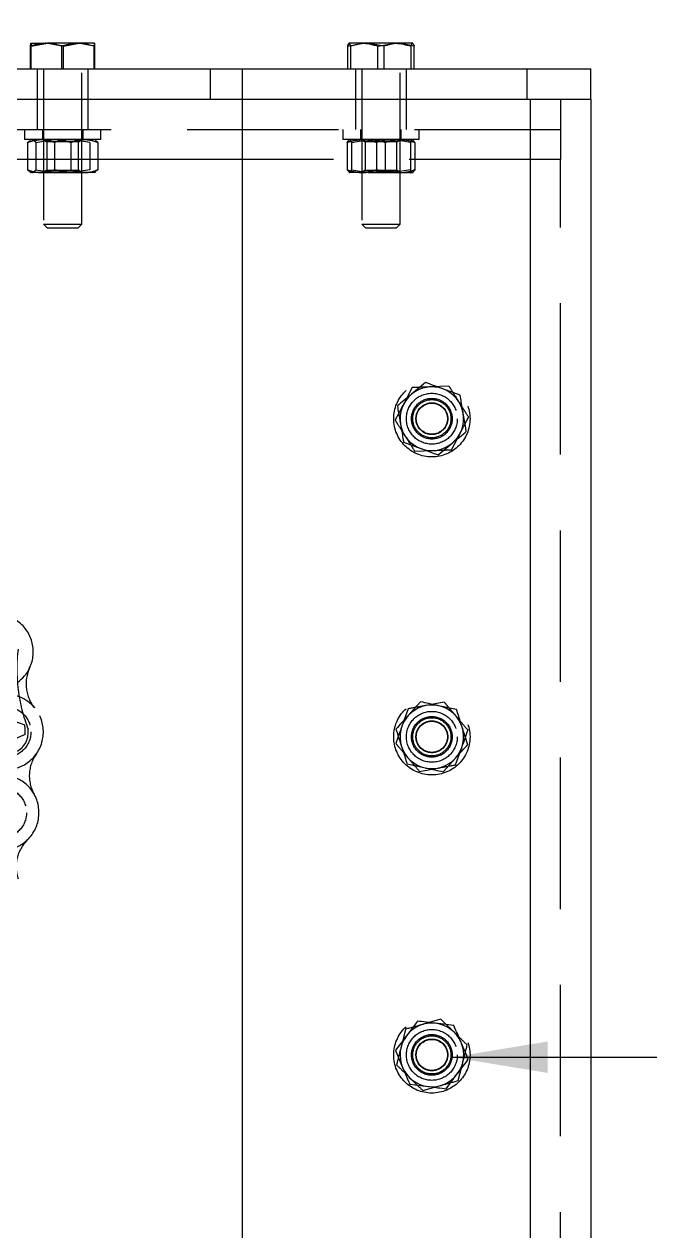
# Model space of a CAD drawing. Header units: metres. Extents: x 0 to 21025, y 0 to 14850.
# Drawn here: x 12548 to 12876, y 8087 to 8720 of the extents above; entities that cross this region are included whole.
import ezdxf

# ---------------------------------------------------------------- set-up
doc = ezdxf.new("R2010")
doc.units = ezdxf.units.M
doc.header["$LTSCALE"] = 25
doc.linetypes.add('HIDDEN2', pattern=[4.7625, 3.175, -1.5875])
doc.linetypes.add('PHANTOM', pattern=[63.5, 31.75, -6.35, 6.35, -6.35, 6.35, -6.35])
for name, color, linetype in [('SDM', 7, 'Continuous'), ('SL4', 4, 'Continuous'), ('SRE', 2, 'PHANTOM'), ('ST1', 7, 'HIDDEN2')]:
    doc.layers.add(name, color=color, linetype=linetype)
doc.styles.add('ROMANS', font='ROMANS.SHX')
doc.dimstyles.new('25___1-25', dxfattribs={"dimscale": 25, "dimtxt": 2.5, "dimasz": 2, "dimexe": 1.5, "dimexo": 1, "dimgap": 0.5, "dimtad": 1, "dimzin": 12, "dimtxsty": 'ROMANS', "dimcen": 0, "dimclrd": 256, "dimclre": 256, "dimclrt": 3, "dimazin": 3, "dimtfac": 1, "dimtmove": 0, "dimatfit": 0, "dimfxl": 1, "dimlwd": -1, "dimlwe": -1, "dimarcsym": 0})

msp = doc.modelspace()

# ---------------------------------------------------------------- linework, layer by layer
at = {"layer": 'SL4'}
for p, q in [((12551.306, 8696.181), (12551.306, 8708.026)), ((12551.504, 8709.514), (12551.501, 8709.512)), ((12551.508, 8709.514), (12560.142, 8709.514)), ((12551.71, 8708.026), (12560.142, 8709.514)), ((12551.71, 8696.181), (12551.71, 8708.026)), ((12576.805, 8709.514), (12560.142, 8709.514)), ((12568.575, 8708.026), (12576.805, 8709.514)), ((12568.575, 8696.181), (12568.575, 8708.026)), ((12584.834, 8709.514), (12576.805, 8709.514)), ((12584.841, 8709.512), (12584.838, 8709.514)), ((12585.036, 8696.181), (12585.036, 8708.026)), ((12717.415, 8708.026), (12725.311, 8709.514)), ((12717.415, 8696.181), (12717.415, 8708.026)), ((12718.171, 8709.514), (12718.111, 8709.48)), ((12741.917, 8709.514), (12725.311, 8709.514)), ((12733.206, 8708.026), (12741.917, 8709.514)), ((12733.206, 8696.181), (12733.206, 8708.026)), ((12751.444, 8709.514), (12741.917, 8709.514)), ((12750.629, 8696.181), (12750.629, 8708.026)), ((12751.564, 8709.48), (12751.504, 8709.514)), ((12752.26, 8696.181), (12752.26, 8708.026)), ((12128.171, 8696.181), (12645.638, 8696.181)), ((12645.638, 8680.306), (12645.638, 8696.181)), ((12645.638, 8696.181), (12662.304, 8696.181)), ((12662.304, 8680.306), (12662.304, 8696.181)), ((12662.304, 8696.181), (12811.504, 8696.181)), ((12811.504, 8680.306), (12811.504, 8696.181)), ((12811.504, 8696.181), (12844.838, 8696.181)), ((12844.838, 8680.306), (12844.838, 8696.181)), ((12044.362, 8680.306), (12645.638, 8680.306)), ((12128.171, 8680.306), (12645.638, 8680.306)), ((12645.638, 8680.306), (12662.296, 8680.306)), ((12662.296, 7866.973), (12662.296, 8680.306)), ((12662.296, 8680.306), (12813.088, 8680.306)), ((12813.088, 7866.973), (12813.088, 8680.306)), ((12813.088, 8680.306), (12844.838, 8680.306)), ((12844.838, 8680.306), (12844.838, 7866.973)), ((12662.296, 8648.556), (12032.081, 8648.556)), ((12758.261, 8531.809), (12750.858, 8525.662)), ((12776.311, 8525.133), (12767.286, 8528.471)), ((12746.698, 8500.546), (12755.723, 8497.208)), ((12764.747, 8493.87), (12772.151, 8500.016)), ((12755.633, 8364.5), (12749.165, 8357.376)), ((12774.441, 8360.421), (12765.037, 8362.461)), ((12767.376, 8327.845), (12773.844, 8334.969)), ((12748.568, 8331.924), (12757.972, 8329.885)), ((12753.944, 8197.204), (12748.171, 8189.506)), ((12773.051, 8194.902), (12763.498, 8196.053)), ((12769.064, 8161.808), (12774.838, 8169.506)), ((12749.957, 8164.11), (12759.511, 8162.959))]:
    msp.add_line(p, q, dxfattribs=at)
for centre, start, end in [((12761.504, 8512.839), 69.702152, 129.702152), ((12761.504, 8512.839), 129.702152, 189.702152), ((12761.504, 8512.839), 9.702152, 69.702152), ((12761.504, 8512.839), 309.702152, 9.702152), ((12761.504, 8512.839), 189.702152, 249.702152), ((12761.504, 8512.839), 249.702152, 309.702152), ((12761.504, 8346.173), 77.763442, 137.763442), ((12761.504, 8346.173), 17.763442, 77.763442), ((12761.504, 8346.173), 137.763442, 197.763442), ((12761.504, 8346.173), 317.763442, 17.763442), ((12761.504, 8346.173), 197.763442, 257.763442), ((12761.504, 8346.173), 257.763442, 317.763442), ((12761.504, 8179.506), 83.130102, 143.130102), ((12761.504, 8179.506), 23.130102, 83.130102), ((12761.504, 8179.506), 143.130102, 203.130102), ((12761.504, 8179.506), 323.130102, 23.130102), ((12761.504, 8179.506), 203.130102, 263.130102), ((12761.504, 8179.506), 263.130102, 323.130102)]:
    msp.add_arc(centre, 16.667, start, end, dxfattribs=at)
for points, knots in [([(12551.306, 8708.026), (12551.32, 8708.211), (12551.386, 8709.089), (12551.454, 8709.327), (12551.508, 8709.514)], [0, 0, 0, 0, 0.21100076, 1, 1, 1, 1]), ([(12551.508, 8709.514), (12551.524, 8709.498), (12551.592, 8709.427), (12551.659, 8708.635), (12551.71, 8708.026)], [0, 0, 0, 0, 0.2318493, 1, 1, 1, 1]), ([(12560.142, 8709.514), (12560.342, 8709.513), (12563.19, 8709.492), (12565.98, 8708.732), (12568.575, 8708.026)], [0, 0, 0, 0, 0.0702006, 1, 1, 1, 1]), ([(12576.805, 8709.514), (12577, 8709.513), (12579.78, 8709.492), (12582.503, 8708.732), (12585.036, 8708.026)], [0, 0, 0, 0, 0.0702006, 1, 1, 1, 1]), ([(12585.036, 8708.026), (12584.985, 8708.635), (12584.918, 8709.427), (12584.85, 8709.498), (12584.834, 8709.514)], [0, 0, 0, 0, 0.7681507, 1, 1, 1, 1]), ([(12725.311, 8709.514), (12725.498, 8709.513), (12728.164, 8709.492), (12730.777, 8708.732), (12733.206, 8708.026)], [0, 0, 0, 0, 0.0702006, 1, 1, 1, 1]), ([(12741.917, 8709.514), (12742.124, 8709.513), (12745.066, 8709.492), (12747.948, 8708.732), (12750.629, 8708.026)], [0, 0, 0, 0, 0.07020058, 1, 1, 1, 1]), ([(12750.629, 8708.026), (12750.835, 8708.635), (12751.104, 8709.427), (12751.38, 8709.498), (12751.444, 8709.514)], [0, 0, 0, 0, 0.76815073, 1, 1, 1, 1]), ([(12751.444, 8709.514), (12751.662, 8709.327), (12751.938, 8709.089), (12752.204, 8708.211), (12752.26, 8708.026)], [0, 0, 0, 0, 0.78899924, 1, 1, 1, 1]), ([(12767.286, 8528.471), (12767.072, 8528.55), (12764.024, 8529.677), (12761.038, 8530.782), (12758.261, 8531.809)], [0, 0, 0, 0, 0.0702006, 1, 1, 1, 1]), ([(12750.858, 8525.662), (12750.682, 8525.517), (12748.182, 8523.441), (12745.732, 8521.407), (12743.454, 8519.515)], [0, 0, 0, 0, 0.0702006, 1, 1, 1, 1]), ([(12777.932, 8515.648), (12777.805, 8516.392), (12777.257, 8519.602), (12776.722, 8522.73), (12776.311, 8525.133)], [0, 0, 0, 0, 0.2318493, 1, 1, 1, 1]), ([(12743.454, 8519.515), (12743.865, 8517.112), (12744.4, 8513.984), (12744.949, 8510.775), (12745.076, 8510.031)], [0, 0, 0, 0, 0.7681507, 1, 1, 1, 1]), ([(12779.554, 8506.163), (12779.443, 8506.815), (12778.915, 8509.903), (12778.366, 8513.114), (12777.932, 8515.648)], [0, 0, 0, 0, 0.2110008, 1, 1, 1, 1]), ([(12745.076, 8510.031), (12745.509, 8507.497), (12746.058, 8504.286), (12746.586, 8501.197), (12746.698, 8500.546)], [0, 0, 0, 0, 0.7889992, 1, 1, 1, 1]), ([(12772.151, 8500.016), (12772.326, 8500.162), (12774.826, 8502.238), (12777.276, 8504.272), (12779.554, 8506.163)], [0, 0, 0, 0, 0.07020058, 1, 1, 1, 1]), ([(12755.723, 8497.208), (12755.936, 8497.128), (12758.984, 8496.001), (12761.971, 8494.897), (12764.747, 8493.87)], [0, 0, 0, 0, 0.07020058, 1, 1, 1, 1]), ([(12765.037, 8362.461), (12764.814, 8362.509), (12761.638, 8363.198), (12758.526, 8363.873), (12755.633, 8364.5)], [0, 0, 0, 0, 0.0702006, 1, 1, 1, 1]), ([(12777.376, 8351.257), (12777.146, 8351.976), (12776.153, 8355.077), (12775.184, 8358.1), (12774.441, 8360.421)], [0, 0, 0, 0, 0.2318493, 1, 1, 1, 1]), ([(12749.165, 8357.376), (12749.011, 8357.207), (12746.827, 8354.801), (12744.687, 8352.444), (12742.696, 8350.252)], [0, 0, 0, 0, 0.0702006, 1, 1, 1, 1]), ([(12742.696, 8350.252), (12743.44, 8347.93), (12744.408, 8344.908), (12745.402, 8341.807), (12745.632, 8341.088)], [0, 0, 0, 0, 0.7681507, 1, 1, 1, 1]), ([(12780.312, 8342.094), (12780.11, 8342.723), (12779.154, 8345.707), (12778.16, 8348.81), (12777.376, 8351.257)], [0, 0, 0, 0, 0.2110008, 1, 1, 1, 1]), ([(12745.632, 8341.088), (12746.416, 8338.64), (12747.41, 8335.538), (12748.366, 8332.554), (12748.568, 8331.924)], [0, 0, 0, 0, 0.7889992, 1, 1, 1, 1]), ([(12773.844, 8334.969), (12773.997, 8335.138), (12776.181, 8337.544), (12778.322, 8339.902), (12780.312, 8342.094)], [0, 0, 0, 0, 0.07020058, 1, 1, 1, 1]), ([(12757.972, 8329.885), (12758.195, 8329.836), (12761.37, 8329.148), (12764.482, 8328.473), (12767.376, 8327.845)], [0, 0, 0, 0, 0.0702006, 1, 1, 1, 1]), ([(12763.498, 8196.053), (12763.271, 8196.08), (12760.045, 8196.469), (12756.884, 8196.85), (12753.944, 8197.204)], [0, 0, 0, 0, 0.0702006, 1, 1, 1, 1]), ([(12776.831, 8186.053), (12776.535, 8186.747), (12775.256, 8189.741), (12774.009, 8192.66), (12773.051, 8194.902)], [0, 0, 0, 0, 0.2318493, 1, 1, 1, 1]), ([(12748.171, 8189.506), (12748.034, 8189.324), (12746.084, 8186.724), (12744.174, 8184.177), (12742.397, 8181.808)], [0, 0, 0, 0, 0.0702006, 1, 1, 1, 1]), ([(12742.397, 8181.808), (12743.355, 8179.566), (12744.602, 8176.647), (12745.881, 8173.653), (12746.177, 8172.959)], [0, 0, 0, 0, 0.7681507, 1, 1, 1, 1]), ([(12780.611, 8177.204), (12780.351, 8177.812), (12779.121, 8180.693), (12777.841, 8183.689), (12776.831, 8186.053)], [0, 0, 0, 0, 0.2110008, 1, 1, 1, 1]), ([(12774.838, 8169.506), (12774.974, 8169.688), (12776.924, 8172.288), (12778.835, 8174.835), (12780.611, 8177.204)], [0, 0, 0, 0, 0.0702006, 1, 1, 1, 1]), ([(12746.177, 8172.959), (12747.187, 8170.595), (12748.467, 8167.599), (12749.697, 8164.718), (12749.957, 8164.11)], [0, 0, 0, 0, 0.78899924, 1, 1, 1, 1]), ([(12759.511, 8162.959), (12759.737, 8162.932), (12762.963, 8162.543), (12766.125, 8162.162), (12769.064, 8161.808)], [0, 0, 0, 0, 0.0702006, 1, 1, 1, 1])]:
    msp.add_open_spline(points, degree=3, knots=knots, dxfattribs=at)
at = {"layer": 'SRE'}
msp.add_circle((12662.296, 8423.041), 669.349, dxfattribs=at)
at = {"layer": 'ST1'}
for p, q in [((12567.767, 8708.026), (12559.536, 8709.514)), ((12567.767, 8696.181), (12567.767, 8708.026)), ((12584.632, 8708.026), (12576.199, 8709.514)), ((12584.632, 8696.181), (12584.632, 8708.026)), ((12725.311, 8709.514), (12718.189, 8709.514)), ((12719.047, 8696.181), (12719.047, 8708.026)), ((12736.469, 8708.026), (12727.758, 8709.514)), ((12736.469, 8696.181), (12736.469, 8708.026)), ((12752.26, 8708.026), (12744.364, 8709.514)), ((12751.444, 8709.514), (12751.253, 8709.426)), ((12751.504, 8709.514), (12751.444, 8709.514)), ((12554.838, 8696.181), (12554.838, 8680.306)), ((12558.171, 8696.181), (12558.171, 8614.696)), ((12578.171, 8614.696), (12578.171, 8696.181)), ((12581.504, 8680.306), (12581.504, 8696.181)), ((12645.638, 8680.306), (12645.638, 8696.181)), ((12721.504, 8696.181), (12721.504, 8680.306)), ((12724.838, 8696.181), (12724.838, 8614.696)), ((12744.838, 8614.696), (12744.838, 8696.181)), ((12748.171, 8680.306), (12748.171, 8696.181)), ((12811.504, 8680.306), (12811.504, 8696.181)), ((12554.838, 8680.306), (12554.838, 8664.431)), ((12581.504, 8664.431), (12581.504, 8680.306)), ((12721.504, 8680.306), (12721.504, 8664.431)), ((12748.171, 8664.431), (12748.171, 8680.306)), ((12813.088, 7866.973), (12813.088, 8680.306)), ((12828.963, 8680.306), (12828.963, 8670.097)), ((12828.963, 8670.097), (12828.963, 8648.556)), ((12037.989, 8664.431), (12828.963, 8664.431)), ((12548.171, 8664.431), (12548.171, 8659.098)), ((12557.504, 8664.431), (12557.504, 8659.098)), ((12578.838, 8659.098), (12578.838, 8664.431)), ((12588.171, 8659.098), (12588.171, 8664.431)), ((12714.838, 8664.431), (12714.838, 8659.098)), ((12724.171, 8664.431), (12724.171, 8659.098)), ((12745.504, 8659.098), (12745.504, 8664.431)), ((12754.838, 8659.098), (12754.838, 8664.431)), ((12575.118, 8659.098), (12548.171, 8659.098)), ((12549.782, 8657.609), (12551.078, 8658.511)), ((12549.782, 8657.609), (12549.782, 8643.253)), ((12551.504, 8659.098), (12550.93, 8658.766)), ((12554.061, 8657.609), (12563.256, 8659.098)), ((12554.061, 8657.609), (12554.061, 8643.253)), ((12558.171, 8659.098), (12558.171, 8659.013)), ((12558.171, 8659.098), (12559.838, 8657.931)), ((12578.171, 8659.013), (12558.171, 8659.013)), ((12558.171, 8659.013), (12559.838, 8657.846)), ((12562.504, 8657.931), (12559.838, 8657.931)), ((12559.838, 8657.931), (12559.838, 8657.846)), ((12573.838, 8657.846), (12559.838, 8657.846)), ((12559.838, 8657.846), (12559.838, 8642.931)), ((12576.504, 8657.931), (12562.504, 8657.931)), ((12563.891, 8657.609), (12563.891, 8643.253)), ((12572.45, 8657.609), (12572.45, 8643.253)), ((12582.28, 8657.609), (12573.086, 8659.098)), ((12576.504, 8657.846), (12573.838, 8657.846)), ((12588.171, 8659.098), (12575.118, 8659.098)), ((12576.504, 8657.931), (12578.171, 8659.098)), ((12576.504, 8657.846), (12578.171, 8659.013)), ((12576.504, 8657.846), (12576.504, 8657.931)), ((12576.504, 8642.931), (12576.504, 8657.846)), ((12578.171, 8659.013), (12578.171, 8659.098)), ((12582.28, 8657.609), (12582.28, 8643.253)), ((12585.412, 8658.766), (12584.838, 8659.098)), ((12586.56, 8657.609), (12585.264, 8658.511)), ((12586.56, 8657.609), (12586.56, 8643.253)), ((12739.764, 8659.098), (12714.838, 8659.098)), ((12717.151, 8657.609), (12718.288, 8659.098)), ((12717.151, 8657.609), (12717.151, 8643.253)), ((12719.424, 8657.609), (12728.267, 8659.098)), ((12719.424, 8657.609), (12719.424, 8643.253)), ((12724.838, 8659.098), (12724.838, 8659.013)), ((12724.838, 8659.098), (12726.504, 8657.931)), ((12744.838, 8659.013), (12724.838, 8659.013)), ((12724.838, 8659.013), (12726.504, 8657.846)), ((12729.848, 8657.931), (12726.504, 8657.931)), ((12726.504, 8657.931), (12726.504, 8657.846)), ((12739.827, 8657.846), (12726.504, 8657.846)), ((12726.504, 8657.846), (12726.504, 8642.931)), ((12743.171, 8657.931), (12729.848, 8657.931)), ((12732.565, 8657.609), (12732.565, 8643.253)), ((12737.111, 8657.609), (12737.111, 8643.253)), ((12754.838, 8659.098), (12739.764, 8659.098)), ((12743.171, 8657.846), (12739.827, 8657.846)), ((12750.251, 8657.609), (12741.408, 8659.098)), ((12743.171, 8657.931), (12744.838, 8659.098)), ((12743.171, 8657.846), (12744.838, 8659.013)), ((12743.171, 8657.846), (12743.171, 8657.931)), ((12743.171, 8642.931), (12743.171, 8657.846)), ((12750.251, 8657.609), (12750.251, 8643.253)), ((12752.524, 8657.609), (12751.388, 8659.098)), ((12752.524, 8657.609), (12752.524, 8643.253)), ((12828.963, 8648.556), (12032.081, 8648.556)), ((12549.782, 8643.253), (12551.922, 8641.764)), ((12554.061, 8643.253), (12563.256, 8641.764)), ((12559.838, 8643.016), (12558.171, 8641.849)), ((12559.838, 8642.931), (12558.171, 8641.764)), ((12559.838, 8643.016), (12576.504, 8643.016)), ((12559.838, 8642.931), (12576.504, 8642.931)), ((12582.28, 8643.253), (12573.086, 8641.764)), ((12578.171, 8641.849), (12576.504, 8643.016)), ((12578.171, 8641.764), (12576.504, 8642.931)), ((12586.56, 8643.253), (12584.42, 8641.764)), ((12828.963, 8648.556), (12662.296, 8648.556)), ((12717.151, 8643.253), (12718.288, 8641.764)), ((12719.424, 8643.253), (12728.267, 8641.764)), ((12726.504, 8643.016), (12724.838, 8641.849)), ((12726.504, 8642.931), (12724.838, 8641.764)), ((12726.504, 8643.016), (12743.171, 8643.016)), ((12726.504, 8642.931), (12743.171, 8642.931)), ((12750.251, 8643.253), (12741.408, 8641.764)), ((12744.838, 8641.849), (12743.171, 8643.016)), ((12744.838, 8641.764), (12743.171, 8642.931)), ((12752.524, 8643.253), (12751.388, 8641.764)), ((12828.963, 7898.723), (12828.963, 8648.556)), ((12550.93, 8642.096), (12551.504, 8641.764)), ((12551.922, 8641.764), (12551.504, 8641.764)), ((12563.256, 8641.764), (12551.922, 8641.764)), ((12558.171, 8641.849), (12561.37, 8641.849)), ((12561.37, 8641.849), (12578.171, 8641.849)), ((12579.505, 8641.764), (12563.256, 8641.764)), ((12584.838, 8641.764), (12579.505, 8641.764)), ((12584.838, 8641.764), (12585.412, 8642.096)), ((12728.267, 8641.764), (12718.288, 8641.764)), ((12728.85, 8641.849), (12724.838, 8641.849)), ((12744.817, 8641.764), (12728.267, 8641.764)), ((12728.85, 8641.849), (12744.838, 8641.849)), ((12744.817, 8641.764), (12751.503, 8641.764)), ((12558.171, 8614.696), (12578.171, 8614.696)), ((12558.171, 8614.696), (12560.019, 8612.848)), ((12560.019, 8612.848), (12576.323, 8612.848)), ((12576.323, 8612.848), (12578.171, 8614.696)), ((12724.838, 8614.696), (12744.838, 8614.696)), ((12724.838, 8614.696), (12726.686, 8612.848)), ((12726.686, 8612.848), (12742.989, 8612.848)), ((12742.989, 8612.848), (12744.838, 8614.696)), ((12751.242, 8529.12), (12746.758, 8520.606)), ((12770.472, 8529.867), (12760.857, 8529.493)), ((12771.766, 8496.559), (12776.251, 8505.073)), ((12752.536, 8495.812), (12762.151, 8496.185)), ((12749.06, 8360.853), (12745.814, 8351.795)), ((12767.996, 8364.29), (12758.528, 8362.571)), ((12536.39, 8356.69), (12548.329, 8352.454)), ((12548.525, 8347.457), (12543.177, 8345.073)), ((12773.948, 8331.492), (12777.194, 8340.551)), ((12755.012, 8328.056), (12764.48, 8329.774)), ((12766.273, 8198.151), (12757.007, 8195.555)), ((12747.742, 8192.958), (12745.357, 8183.636)), ((12775.267, 8166.054), (12777.651, 8175.376)), ((12756.735, 8160.861), (12766.001, 8163.457))]:
    msp.add_line(p, q, dxfattribs=at)
for centre, radius in [((12761.504, 8512.839), 20), ((12761.504, 8512.839), 13.333), ((12761.504, 8512.839), 10.667), ((12761.504, 8512.839), 10), ((12761.504, 8512.839), 8.333), ((12761.504, 8512.839), 8.152), ((12761.504, 8346.173), 20), ((12538.28, 8348.694), 13.2), ((12761.504, 8346.173), 13.333), ((12761.504, 8346.173), 10.667), ((12761.504, 8346.173), 10), ((12761.504, 8346.173), 8.333), ((12761.504, 8346.173), 8.152), ((12535.986, 8306.423), 13.2), ((12761.504, 8179.506), 20), ((12761.504, 8179.506), 13.333), ((12761.504, 8179.506), 10.667), ((12761.504, 8179.506), 10), ((12761.504, 8179.506), 8.333), ((12761.504, 8179.506), 8.152)]:
    msp.add_circle(centre, radius, dxfattribs=at)
for centre, radius, start, end in [((12532.99, 8390.696), 19.733, 334.745265, 219.611885), ((12631.864, 8381.815), 87.74, 173.218724, 201.138425), ((12532.99, 8390.696), 19.733, 219.61182, 334.745316), ((12568.685, 8373.858), 19.733, 154.745265, 219.611885), ((12538.28, 8348.694), 19.733, 39.611906, 154.745243), ((12538.28, 8348.694), 19.733, 154.745265, 39.611885), ((12302.296, 8340.306), 246.333, 1.663627, 2.82662), ((12538.28, 8348.694), 11.84, 301.731936, 7.178575), ((12570.394, 8325.753), 19.733, 144.45963, 209.326249), ((12535.986, 8306.423), 19.733, 314.173999, 199.040619), ((12535.986, 8306.423), 19.733, 199.040597, 314.174016), ((12563.488, 8278.117), 19.733, 134.173999, 199.040619)]:
    msp.add_arc(centre, radius, start, end, dxfattribs=at)
for points, knots in [([(12559.536, 8709.514), (12559.341, 8709.513), (12556.562, 8709.492), (12553.838, 8708.732), (12551.306, 8708.026)], [0, 0, 0, 0, 0.0702006, 1, 1, 1, 1]), ([(12576.199, 8709.514), (12575.999, 8709.513), (12573.152, 8709.492), (12570.361, 8708.732), (12567.767, 8708.026)], [0, 0, 0, 0, 0.0702006, 1, 1, 1, 1]), ([(12584.834, 8709.514), (12584.78, 8709.327), (12584.712, 8709.089), (12584.646, 8708.211), (12584.632, 8708.026)], [0, 0, 0, 0, 0.7889992, 1, 1, 1, 1]), ([(12718.231, 8709.514), (12718.167, 8709.498), (12717.891, 8709.427), (12717.622, 8708.635), (12717.415, 8708.026)], [0, 0, 0, 0, 0.2318493, 1, 1, 1, 1]), ([(12717.415, 8708.026), (12717.622, 8708.659), (12717.851, 8709.363), (12718.087, 8709.45), (12718.111, 8709.459)], [0, 0, 0, 0, 0.8981059, 1, 1, 1, 1]), ([(12719.047, 8708.026), (12718.99, 8708.211), (12718.725, 8709.089), (12718.449, 8709.327), (12718.231, 8709.514)], [0, 0, 0, 0, 0.2110008, 1, 1, 1, 1]), ([(12727.758, 8709.514), (12727.551, 8709.513), (12724.61, 8709.492), (12721.727, 8708.732), (12719.047, 8708.026)], [0, 0, 0, 0, 0.0702006, 1, 1, 1, 1]), ([(12744.364, 8709.514), (12744.177, 8709.513), (12741.511, 8709.492), (12738.898, 8708.732), (12736.469, 8708.026)], [0, 0, 0, 0, 0.0702006, 1, 1, 1, 1]), ([(12549.782, 8657.609), (12550.374, 8657.834), (12552.674, 8658.706), (12555.063, 8658.931), (12556.837, 8659.098)], [0, 0, 0, 0, 0.2575513, 1, 1, 1, 1]), ([(12551.922, 8659.098), (12551.972, 8659.096), (12552.695, 8659.075), (12553.403, 8658.315), (12554.061, 8657.609)], [0, 0, 0, 0, 0.0702006, 1, 1, 1, 1]), ([(12556.837, 8659.098), (12557.478, 8659.076), (12559.866, 8658.993), (12562.191, 8658.194), (12563.891, 8657.609)], [0, 0, 0, 0, 0.2686336, 1, 1, 1, 1]), ([(12563.256, 8659.098), (12563.474, 8659.096), (12566.579, 8659.075), (12569.621, 8658.315), (12572.45, 8657.609)], [0, 0, 0, 0, 0.0702006, 1, 1, 1, 1]), ([(12573.086, 8659.098), (12572.868, 8659.096), (12569.763, 8659.075), (12566.72, 8658.315), (12563.891, 8657.609)], [0, 0, 0, 0, 0.0702006, 1, 1, 1, 1]), ([(12572.45, 8657.609), (12573.043, 8657.834), (12575.342, 8658.706), (12577.731, 8658.931), (12579.505, 8659.098)], [0, 0, 0, 0, 0.2575513, 1, 1, 1, 1]), ([(12579.505, 8659.098), (12580.147, 8659.076), (12582.535, 8658.993), (12584.86, 8658.194), (12586.56, 8657.609)], [0, 0, 0, 0, 0.2686336, 1, 1, 1, 1]), ([(12717.151, 8657.609), (12717.798, 8657.834), (12720.31, 8658.706), (12722.92, 8658.931), (12724.858, 8659.098)], [0, 0, 0, 0, 0.25755135, 1, 1, 1, 1]), ([(12718.288, 8659.098), (12718.314, 8659.096), (12718.698, 8659.075), (12719.074, 8658.315), (12719.424, 8657.609)], [0, 0, 0, 0, 0.0702006, 1, 1, 1, 1]), ([(12724.858, 8659.098), (12725.559, 8659.076), (12728.167, 8658.993), (12730.707, 8658.194), (12732.565, 8657.609)], [0, 0, 0, 0, 0.26863361, 1, 1, 1, 1]), ([(12728.267, 8659.098), (12728.477, 8659.096), (12731.463, 8659.075), (12734.39, 8658.315), (12737.111, 8657.609)], [0, 0, 0, 0, 0.0702006, 1, 1, 1, 1]), ([(12741.408, 8659.098), (12741.198, 8659.096), (12738.212, 8659.075), (12735.285, 8658.315), (12732.565, 8657.609)], [0, 0, 0, 0, 0.0702006, 1, 1, 1, 1]), ([(12737.111, 8657.609), (12737.758, 8657.834), (12740.27, 8658.706), (12742.88, 8658.931), (12744.817, 8659.098)], [0, 0, 0, 0, 0.25755135, 1, 1, 1, 1]), ([(12744.817, 8659.098), (12745.518, 8659.076), (12748.127, 8658.993), (12750.666, 8658.194), (12752.524, 8657.609)], [0, 0, 0, 0, 0.26863361, 1, 1, 1, 1]), ([(12751.388, 8659.098), (12751.361, 8659.096), (12750.977, 8659.075), (12750.601, 8658.315), (12750.251, 8657.609)], [0, 0, 0, 0, 0.0702006, 1, 1, 1, 1]), ([(12549.782, 8643.253), (12550.374, 8643.028), (12552.674, 8642.156), (12555.063, 8641.931), (12556.837, 8641.764)], [0, 0, 0, 0, 0.2575513, 1, 1, 1, 1]), ([(12551.922, 8641.764), (12551.972, 8641.766), (12552.695, 8641.787), (12553.403, 8642.547), (12554.061, 8643.253)], [0, 0, 0, 0, 0.0702006, 1, 1, 1, 1]), ([(12556.837, 8641.764), (12557.478, 8641.786), (12559.866, 8641.869), (12562.191, 8642.668), (12563.891, 8643.253)], [0, 0, 0, 0, 0.2686336, 1, 1, 1, 1]), ([(12563.256, 8641.764), (12563.474, 8641.766), (12566.579, 8641.787), (12569.621, 8642.547), (12572.45, 8643.253)], [0, 0, 0, 0, 0.0702006, 1, 1, 1, 1]), ([(12573.086, 8641.764), (12572.868, 8641.766), (12569.763, 8641.787), (12566.72, 8642.547), (12563.891, 8643.253)], [0, 0, 0, 0, 0.0702006, 1, 1, 1, 1]), ([(12572.45, 8643.253), (12573.043, 8643.028), (12575.342, 8642.156), (12577.731, 8641.931), (12579.505, 8641.764)], [0, 0, 0, 0, 0.2575513, 1, 1, 1, 1]), ([(12579.505, 8641.764), (12580.147, 8641.786), (12582.535, 8641.869), (12584.86, 8642.668), (12586.56, 8643.253)], [0, 0, 0, 0, 0.2686336, 1, 1, 1, 1]), ([(12717.151, 8643.253), (12717.798, 8643.028), (12720.31, 8642.156), (12722.92, 8641.931), (12724.858, 8641.764)], [0, 0, 0, 0, 0.25755135, 1, 1, 1, 1]), ([(12718.288, 8641.764), (12718.314, 8641.766), (12718.698, 8641.787), (12719.074, 8642.547), (12719.424, 8643.253)], [0, 0, 0, 0, 0.0702006, 1, 1, 1, 1]), ([(12724.858, 8641.764), (12725.559, 8641.786), (12728.167, 8641.869), (12730.707, 8642.668), (12732.565, 8643.253)], [0, 0, 0, 0, 0.26863361, 1, 1, 1, 1]), ([(12728.267, 8641.764), (12728.477, 8641.766), (12731.463, 8641.787), (12734.39, 8642.547), (12737.111, 8643.253)], [0, 0, 0, 0, 0.0702006, 1, 1, 1, 1]), ([(12741.408, 8641.764), (12741.198, 8641.766), (12738.212, 8641.787), (12735.285, 8642.547), (12732.565, 8643.253)], [0, 0, 0, 0, 0.0702006, 1, 1, 1, 1]), ([(12737.111, 8643.253), (12737.758, 8643.028), (12740.27, 8642.156), (12742.88, 8641.931), (12744.817, 8641.764)], [0, 0, 0, 0, 0.2575513, 1, 1, 1, 1]), ([(12744.817, 8641.764), (12745.518, 8641.786), (12748.127, 8641.869), (12750.666, 8642.668), (12752.524, 8643.253)], [0, 0, 0, 0, 0.2686336, 1, 1, 1, 1]), ([(12751.388, 8641.764), (12751.361, 8641.766), (12750.977, 8641.787), (12750.601, 8642.547), (12750.251, 8643.253)], [0, 0, 0, 0, 0.0702006, 1, 1, 1, 1]), ([(12760.857, 8529.493), (12760.629, 8529.485), (12757.382, 8529.358), (12754.2, 8529.235), (12751.242, 8529.12)], [0, 0, 0, 0, 0.0702006, 1, 1, 1, 1]), ([(12770.472, 8529.867), (12770.903, 8529.184), (12772.576, 8526.53), (12774.313, 8523.773), (12775.604, 8521.727)], [0, 0, 0, 0, 0.2575513, 1, 1, 1, 1]), ([(12746.758, 8520.606), (12746.652, 8520.404), (12745.137, 8517.529), (12743.653, 8514.712), (12742.274, 8512.092)], [0, 0, 0, 0, 0.07020058, 1, 1, 1, 1]), ([(12775.604, 8521.727), (12776.07, 8520.987), (12777.807, 8518.231), (12779.498, 8515.548), (12780.735, 8513.586)], [0, 0, 0, 0, 0.2686336, 1, 1, 1, 1]), ([(12742.274, 8512.092), (12742.704, 8511.409), (12744.377, 8508.755), (12746.115, 8505.999), (12747.405, 8503.952)], [0, 0, 0, 0, 0.2575513, 1, 1, 1, 1]), ([(12776.251, 8505.073), (12776.357, 8505.274), (12777.871, 8508.149), (12779.355, 8510.967), (12780.735, 8513.586)], [0, 0, 0, 0, 0.0702006, 1, 1, 1, 1]), ([(12747.405, 8503.952), (12747.871, 8503.212), (12749.608, 8500.456), (12751.299, 8497.774), (12752.536, 8495.812)], [0, 0, 0, 0, 0.26863361, 1, 1, 1, 1]), ([(12762.151, 8496.185), (12762.379, 8496.194), (12765.626, 8496.32), (12768.808, 8496.444), (12771.766, 8496.559)], [0, 0, 0, 0, 0.0702006, 1, 1, 1, 1]), ([(12758.528, 8362.571), (12758.304, 8362.531), (12755.107, 8361.951), (12751.973, 8361.382), (12749.06, 8360.853)], [0, 0, 0, 0, 0.0702006, 1, 1, 1, 1]), ([(12767.996, 8364.29), (12768.518, 8363.673), (12770.546, 8361.281), (12772.654, 8358.795), (12774.218, 8356.949)], [0, 0, 0, 0, 0.25755135, 1, 1, 1, 1]), ([(12774.218, 8356.949), (12774.784, 8356.282), (12776.89, 8353.797), (12778.94, 8351.378), (12780.44, 8349.609)], [0, 0, 0, 0, 0.2686336, 1, 1, 1, 1]), ([(12745.814, 8351.795), (12745.737, 8351.58), (12744.641, 8348.521), (12743.567, 8345.523), (12742.568, 8342.736)], [0, 0, 0, 0, 0.0702006, 1, 1, 1, 1]), ([(12777.194, 8340.551), (12777.271, 8340.765), (12778.367, 8343.824), (12779.441, 8346.822), (12780.44, 8349.609)], [0, 0, 0, 0, 0.0702006, 1, 1, 1, 1]), ([(12742.568, 8342.736), (12743.091, 8342.12), (12745.119, 8339.727), (12747.226, 8337.242), (12748.79, 8335.396)], [0, 0, 0, 0, 0.25755135, 1, 1, 1, 1]), ([(12748.79, 8335.396), (12749.356, 8334.728), (12751.462, 8332.244), (12753.513, 8329.825), (12755.012, 8328.056)], [0, 0, 0, 0, 0.2686336, 1, 1, 1, 1]), ([(12764.48, 8329.774), (12764.705, 8329.815), (12767.902, 8330.395), (12771.035, 8330.963), (12773.948, 8331.492)], [0, 0, 0, 0, 0.0702006, 1, 1, 1, 1]), ([(12757.007, 8195.555), (12756.788, 8195.493), (12753.659, 8194.616), (12750.593, 8193.757), (12747.742, 8192.958)], [0, 0, 0, 0, 0.0702006, 1, 1, 1, 1]), ([(12766.273, 8198.151), (12766.851, 8197.586), (12769.094, 8195.394), (12771.424, 8193.116), (12773.154, 8191.425)], [0, 0, 0, 0, 0.2575513, 1, 1, 1, 1]), ([(12773.154, 8191.425), (12773.78, 8190.813), (12776.109, 8188.536), (12778.377, 8186.32), (12780.035, 8184.698)], [0, 0, 0, 0, 0.26863361, 1, 1, 1, 1]), ([(12745.357, 8183.636), (12745.301, 8183.415), (12744.496, 8180.267), (12743.707, 8177.182), (12742.973, 8174.314)], [0, 0, 0, 0, 0.0702006, 1, 1, 1, 1]), ([(12777.651, 8175.376), (12777.708, 8175.597), (12778.513, 8178.745), (12779.302, 8181.83), (12780.035, 8184.698)], [0, 0, 0, 0, 0.0702006, 1, 1, 1, 1]), ([(12742.973, 8174.314), (12743.551, 8173.749), (12745.794, 8171.556), (12748.124, 8169.279), (12749.854, 8167.587)], [0, 0, 0, 0, 0.2575513, 1, 1, 1, 1]), ([(12749.854, 8167.587), (12750.48, 8166.976), (12752.809, 8164.699), (12755.077, 8162.482), (12756.735, 8160.861)], [0, 0, 0, 0, 0.2686336, 1, 1, 1, 1]), ([(12766.001, 8163.457), (12766.221, 8163.519), (12769.35, 8164.396), (12772.416, 8165.255), (12775.267, 8166.054)], [0, 0, 0, 0, 0.07020058, 1, 1, 1, 1])]:
    msp.add_open_spline(points, degree=3, knots=knots, dxfattribs=at)

# ---------------------------------------------------------------- leaders
at = {"layer": 'SDM'}
msp.add_leader([(12772.102, 8178.299), (13478.488, 8178.299)], dimstyle='25___1-25', override={"dimgap": 0.5, "dimtad": 0}, dxfattribs=at)

doc.saveas('drawing.dxf')
